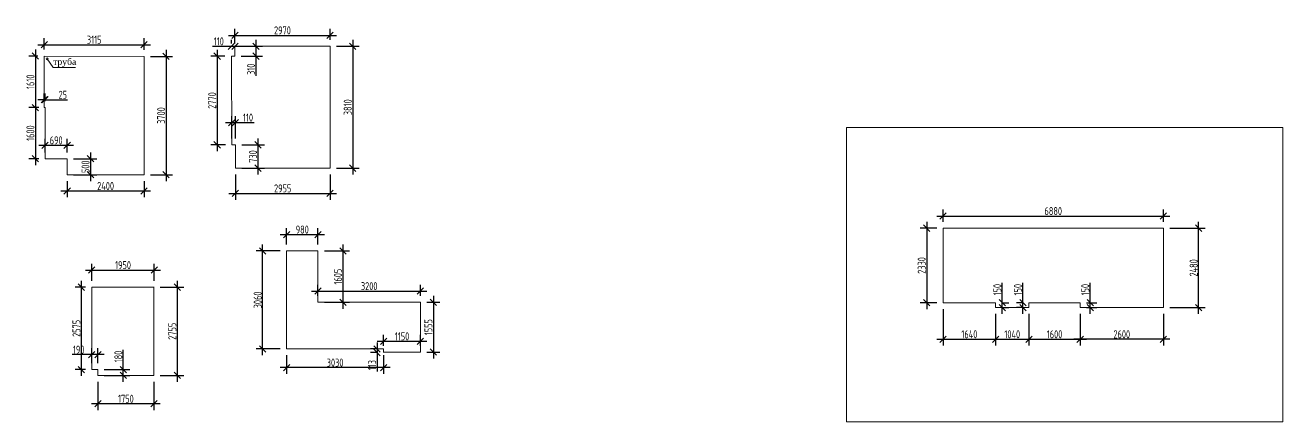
# Model space of a CAD drawing. Header units: millimetres. Extents: x -25829 to 786358, y -64851 to 691780.
# Drawn here: x 747082 to 786358, y -34335 to -21939 of the extents above; entities that cross this region are included whole.
import ezdxf

# ---------------------------------------------------------------- set-up
doc = ezdxf.new("R2010")
doc.units = ezdxf.units.MM
doc.header["$LTSCALE"] = 100
doc.header["$MEASUREMENT"] = 0
doc.layers.get('0').update_dxf_attribs({"lineweight": 9})
doc.layers.get('Defpoints').update_dxf_attribs({"lineweight": 9})
doc.styles.add('simp0', font='simplex.shx', dxfattribs={"width": 0.6})
doc.styles.get("Standard").update_dxf_attribs({"font": 'times.ttf'})
doc.dimstyles.new('100', dxfattribs={"dimscale": 100, "dimtxt": 2.5, "dimasz": 2, "dimexe": 2, "dimexo": 2, "dimgap": 0.3, "dimtad": 1, "dimdec": 0, "dimlfac": 1, "dimtxsty": 'simp0', "dimblk": 'OBLIQUE', "dimcen": 2, "dimdle": 2, "dimadec": 0, "dimazin": 0, "dimtfac": 1, "dimtdec": 0, "dimtmove": 0, "dimatfit": 3, "dimfxl": 1, "dimarcsym": 0})

# ---------------------------------------------------------------- blocks, each defined once
blk = doc.blocks.new('_Oblique')
at = {"color": 0, "linetype": 'ByBlock', "lineweight": -2}
blk.add_line((-0.5, -0.5), (0.5, 0.5), dxfattribs=at)
blk = doc.blocks.new('*D78')
at = {"color": 0, "lineweight": -2, "transparency": 16777216}
for p, q in [((747680, -22704), (747680, -22350)), ((750795, -22714), (750795, -22350)), ((747480, -22550), (750995, -22550))]:
    blk.add_line(p, q, dxfattribs=at)
at = {"layer": 'Defpoints', "color": 0, "lineweight": 5, "transparency": 16777216}
for p in [(750795, -22550), (747680, -22904), (750795, -22914)]:
    blk.add_point(p, dxfattribs=at)
at = {"color": 0, "lineweight": -2, "transparency": 16777216, "xscale": 200, "yscale": 200, "zscale": 200, "rotation": 180}
blk.add_blockref('_Oblique', (747680, -22550), dxfattribs=at)
at = {"color": 0, "lineweight": -2, "transparency": 16777216, "xscale": 200, "yscale": 200, "zscale": 200}
blk.add_blockref('_Oblique', (750795, -22550), dxfattribs=at)
at = {"color": 0, "lineweight": 5, "transparency": 16777216, "insert": (749238, -22395), "char_height": 250, "attachment_point": 5, "style": 'simp0'}
blk.add_mtext('3115', dxfattribs=at)
blk = doc.blocks.new('*D79')
at = {"color": 0, "lineweight": -2, "transparency": 16777216}
for p, q in [((751483, -22714), (751483, -26814)), ((750995, -22914), (751683, -22914)), ((750995, -26614), (751683, -26614))]:
    blk.add_line(p, q, dxfattribs=at)
at = {"layer": 'Defpoints', "color": 0, "lineweight": 5, "transparency": 16777216}
for p in [(750795, -22914), (750795, -26614), (751483, -26614)]:
    blk.add_point(p, dxfattribs=at)
at = {"color": 0, "lineweight": -2, "transparency": 16777216, "xscale": 200, "yscale": 200, "zscale": 200}
for p, rotation in [((751483, -22914), 90), ((751483, -26614), 270)]:
    blk.add_blockref('_Oblique', p, dxfattribs=dict(at, rotation=rotation))
at = {"color": 0, "lineweight": 5, "transparency": 16777216, "insert": (751328, -24764), "char_height": 250, "attachment_point": 5, "rotation": 90, "style": 'simp0'}
blk.add_mtext('3700', dxfattribs=at)
blk = doc.blocks.new('*D80')
at = {"color": 0, "lineweight": -2, "transparency": 16777216}
for p, q in [((747401, -22704), (747401, -24714)), ((747480, -22904), (747201, -22904)), ((747480, -24514), (747201, -24514))]:
    blk.add_line(p, q, dxfattribs=at)
at = {"layer": 'Defpoints', "color": 0, "lineweight": 5, "transparency": 16777216}
for p in [(747680, -22904), (747401, -24514), (747680, -24514)]:
    blk.add_point(p, dxfattribs=at)
at = {"color": 0, "lineweight": -2, "transparency": 16777216, "xscale": 200, "yscale": 200, "zscale": 200}
for p, rotation in [((747401, -22904), 90), ((747401, -24514), 270)]:
    blk.add_blockref('_Oblique', p, dxfattribs=dict(at, rotation=rotation))
at = {"color": 0, "lineweight": 5, "transparency": 16777216, "insert": (747246, -23709), "char_height": 250, "attachment_point": 5, "rotation": 90, "style": 'simp0'}
blk.add_mtext('1610', dxfattribs=at)
blk = doc.blocks.new('*D81')
at = {"color": 0, "lineweight": -2, "transparency": 16777216}
for p, q in [((747680, -24270), (747480, -24270)), ((747680, -24314), (747680, -24070)), ((747680, -24270), (747705, -24270)), ((747705, -24314), (747705, -24070)), ((747705, -24270), (748408, -24270))]:
    blk.add_line(p, q, dxfattribs=at)
at = {"layer": 'Defpoints', "color": 0, "lineweight": 5, "transparency": 16777216}
for p in [(747705, -24270), (747680, -24514), (747705, -24514)]:
    blk.add_point(p, dxfattribs=at)
at = {"color": 0, "lineweight": -2, "transparency": 16777216, "xscale": 200, "yscale": 200, "zscale": 200}
blk.add_blockref('_Oblique', (747680, -24270), dxfattribs=at)
at = {"color": 0, "lineweight": -2, "transparency": 16777216, "xscale": 200, "yscale": 200, "zscale": 200, "rotation": 180}
blk.add_blockref('_Oblique', (747705, -24270), dxfattribs=at)
at = {"color": 0, "lineweight": 5, "transparency": 16777216, "insert": (748257, -24115), "char_height": 250, "attachment_point": 5, "style": 'simp0'}
blk.add_mtext('25', dxfattribs=at)
blk = doc.blocks.new('*D82')
at = {"color": 0, "lineweight": -2, "transparency": 16777216}
for p, q in [((747401, -24314), (747401, -26314)), ((747505, -24514), (747201, -24514)), ((747505, -26114), (747201, -26114))]:
    blk.add_line(p, q, dxfattribs=at)
at = {"layer": 'Defpoints', "color": 0, "lineweight": 5, "transparency": 16777216}
for p in [(747705, -24514), (747401, -26114), (747705, -26114)]:
    blk.add_point(p, dxfattribs=at)
at = {"color": 0, "lineweight": -2, "transparency": 16777216, "xscale": 200, "yscale": 200, "zscale": 200}
for p, rotation in [((747401, -24514), 90), ((747401, -26114), 270)]:
    blk.add_blockref('_Oblique', p, dxfattribs=dict(at, rotation=rotation))
at = {"color": 0, "lineweight": 5, "transparency": 16777216, "insert": (747246, -25314), "char_height": 250, "attachment_point": 5, "rotation": 90, "style": 'simp0'}
blk.add_mtext('1600', dxfattribs=at)
blk = doc.blocks.new('*D83')
at = {"color": 0, "lineweight": -2, "transparency": 16777216}
for p, q in [((747705, -25914), (747705, -25493)), ((748395, -25914), (748395, -25493)), ((747505, -25693), (748595, -25693))]:
    blk.add_line(p, q, dxfattribs=at)
at = {"layer": 'Defpoints', "color": 0, "lineweight": 5, "transparency": 16777216}
for p in [(748395, -25693), (747705, -26114), (748395, -26114)]:
    blk.add_point(p, dxfattribs=at)
at = {"color": 0, "lineweight": -2, "transparency": 16777216, "xscale": 200, "yscale": 200, "zscale": 200, "rotation": 180}
blk.add_blockref('_Oblique', (747705, -25693), dxfattribs=at)
at = {"color": 0, "lineweight": -2, "transparency": 16777216, "xscale": 200, "yscale": 200, "zscale": 200}
blk.add_blockref('_Oblique', (748395, -25693), dxfattribs=at)
at = {"color": 0, "lineweight": 5, "transparency": 16777216, "insert": (748050, -25538), "char_height": 250, "attachment_point": 5, "style": 'simp0'}
blk.add_mtext('690', dxfattribs=at)
blk = doc.blocks.new('*D84')
at = {"color": 0, "lineweight": -2, "transparency": 16777216}
for p, q in [((749122, -25914), (749122, -26814)), ((748595, -26114), (749322, -26114)), ((748595, -26614), (749322, -26614))]:
    blk.add_line(p, q, dxfattribs=at)
at = {"layer": 'Defpoints', "color": 0, "lineweight": 5, "transparency": 16777216}
for p in [(748395, -26114), (748395, -26614), (749122, -26614)]:
    blk.add_point(p, dxfattribs=at)
at = {"color": 0, "lineweight": -2, "transparency": 16777216, "xscale": 200, "yscale": 200, "zscale": 200}
for p, rotation in [((749122, -26114), 90), ((749122, -26614), 270)]:
    blk.add_blockref('_Oblique', p, dxfattribs=dict(at, rotation=rotation))
at = {"color": 0, "lineweight": 5, "transparency": 16777216, "insert": (748967, -26364), "char_height": 250, "attachment_point": 5, "rotation": 90, "style": 'simp0'}
blk.add_mtext('500', dxfattribs=at)
blk = doc.blocks.new('*D85')
at = {"color": 0, "lineweight": -2, "transparency": 16777216}
for p, q in [((748395, -26814), (748395, -27318)), ((750795, -26814), (750795, -27318)), ((748195, -27118), (750995, -27118))]:
    blk.add_line(p, q, dxfattribs=at)
at = {"layer": 'Defpoints', "color": 0, "lineweight": 5, "transparency": 16777216}
for p in [(748395, -26614), (750795, -26614), (750795, -27118)]:
    blk.add_point(p, dxfattribs=at)
at = {"color": 0, "lineweight": -2, "transparency": 16777216, "xscale": 200, "yscale": 200, "zscale": 200, "rotation": 180}
blk.add_blockref('_Oblique', (748395, -27118), dxfattribs=at)
at = {"color": 0, "lineweight": -2, "transparency": 16777216, "xscale": 200, "yscale": 200, "zscale": 200}
blk.add_blockref('_Oblique', (750795, -27118), dxfattribs=at)
at = {"color": 0, "lineweight": 5, "transparency": 16777216, "insert": (749595, -26963), "char_height": 250, "attachment_point": 5, "style": 'simp0'}
blk.add_mtext('2400', dxfattribs=at)
blk = doc.blocks.new('*D86')
at = {"color": 0, "lineweight": -2, "transparency": 16777216}
for p, q in [((753078, -22709), (753078, -25879)), ((753322, -22909), (752878, -22909)), ((753337, -25679), (752878, -25679))]:
    blk.add_line(p, q, dxfattribs=at)
at = {"layer": 'Defpoints', "color": 0, "lineweight": 5, "transparency": 16777216}
for p in [(753522, -22909), (753078, -25679), (753537, -25679)]:
    blk.add_point(p, dxfattribs=at)
at = {"color": 0, "lineweight": -2, "transparency": 16777216, "xscale": 200, "yscale": 200, "zscale": 200}
for p, rotation in [((753078, -22909), 90), ((753078, -25679), 270)]:
    blk.add_blockref('_Oblique', p, dxfattribs=dict(at, rotation=rotation))
at = {"color": 0, "lineweight": 5, "transparency": 16777216, "insert": (752923, -24294), "char_height": 250, "attachment_point": 5, "rotation": 90, "style": 'simp0'}
blk.add_mtext('2770', dxfattribs=at)
blk = doc.blocks.new('*D87')
at = {"color": 0, "lineweight": -2, "transparency": 16777216}
for p, q in [((753647, -26609), (753647, -27395)), ((756602, -26609), (756602, -27395)), ((753447, -27195), (756802, -27195))]:
    blk.add_line(p, q, dxfattribs=at)
at = {"layer": 'Defpoints', "color": 0, "lineweight": 5, "transparency": 16777216}
for p in [(753647, -26409), (756602, -26409), (756602, -27195)]:
    blk.add_point(p, dxfattribs=at)
at = {"color": 0, "lineweight": -2, "transparency": 16777216, "xscale": 200, "yscale": 200, "zscale": 200, "rotation": 180}
blk.add_blockref('_Oblique', (753647, -27195), dxfattribs=at)
at = {"color": 0, "lineweight": -2, "transparency": 16777216, "xscale": 200, "yscale": 200, "zscale": 200}
blk.add_blockref('_Oblique', (756602, -27195), dxfattribs=at)
at = {"color": 0, "lineweight": 5, "transparency": 16777216, "insert": (755124, -27040), "char_height": 250, "attachment_point": 5, "style": 'simp0'}
blk.add_mtext('2955', dxfattribs=at)
blk = doc.blocks.new('*D88')
at = {"color": 0, "lineweight": -2, "transparency": 16777216}
for p, q in [((754352, -25479), (754352, -26609)), ((753847, -25679), (754552, -25679)), ((753847, -26409), (754552, -26409))]:
    blk.add_line(p, q, dxfattribs=at)
at = {"layer": 'Defpoints', "color": 0, "lineweight": 5, "transparency": 16777216}
for p in [(753647, -25679), (753647, -26409), (754352, -26409)]:
    blk.add_point(p, dxfattribs=at)
at = {"color": 0, "lineweight": -2, "transparency": 16777216, "xscale": 200, "yscale": 200, "zscale": 200}
for p, rotation in [((754352, -25679), 90), ((754352, -26409), 270)]:
    blk.add_blockref('_Oblique', p, dxfattribs=dict(at, rotation=rotation))
at = {"color": 0, "lineweight": 5, "transparency": 16777216, "insert": (754197, -26044), "char_height": 250, "attachment_point": 5, "rotation": 90, "style": 'simp0'}
blk.add_mtext('730', dxfattribs=at)
blk = doc.blocks.new('*D89')
at = {"color": 0, "lineweight": -2, "transparency": 16777216}
for p, q in [((753337, -24984), (753647, -24984)), ((753537, -25479), (753537, -24784)), ((753647, -25479), (753647, -24784)), ((753647, -24984), (754236, -24984))]:
    blk.add_line(p, q, dxfattribs=at)
at = {"layer": 'Defpoints', "color": 0, "lineweight": 5, "transparency": 16777216}
for p in [(753647, -24984), (753537, -25679), (753647, -25679)]:
    blk.add_point(p, dxfattribs=at)
at = {"color": 0, "lineweight": -2, "transparency": 16777216, "xscale": 200, "yscale": 200, "zscale": 200, "rotation": 180}
blk.add_blockref('_Oblique', (753537, -24984), dxfattribs=at)
at = {"color": 0, "lineweight": -2, "transparency": 16777216, "xscale": 200, "yscale": 200, "zscale": 200}
blk.add_blockref('_Oblique', (753647, -24984), dxfattribs=at)
at = {"color": 0, "lineweight": 5, "transparency": 16777216, "insert": (754041, -24829), "char_height": 250, "attachment_point": 5, "style": 'simp0'}
blk.add_mtext('110', dxfattribs=at)
blk = doc.blocks.new('*D90')
at = {"color": 0, "lineweight": -2, "transparency": 16777216}
for p, q in [((756802, -22599), (757510, -22599)), ((757310, -22399), (757310, -26609)), ((756802, -26409), (757510, -26409))]:
    blk.add_line(p, q, dxfattribs=at)
at = {"layer": 'Defpoints', "color": 0, "lineweight": 5, "transparency": 16777216}
for p in [(756602, -22599), (756602, -26409), (757310, -26409)]:
    blk.add_point(p, dxfattribs=at)
at = {"color": 0, "lineweight": -2, "transparency": 16777216, "xscale": 200, "yscale": 200, "zscale": 200}
for p, rotation in [((757310, -22599), 90), ((757310, -26409), 270)]:
    blk.add_blockref('_Oblique', p, dxfattribs=dict(at, rotation=rotation))
at = {"color": 0, "lineweight": 5, "transparency": 16777216, "insert": (757155, -24504), "char_height": 250, "attachment_point": 5, "rotation": 90, "style": 'simp0'}
blk.add_mtext('3810', dxfattribs=at)
blk = doc.blocks.new('*D91')
at = {"color": 0, "lineweight": -2, "transparency": 16777216}
for p, q in [((753432, -22258), (756802, -22258)), ((753632, -22399), (753632, -22058)), ((756602, -22399), (756602, -22058))]:
    blk.add_line(p, q, dxfattribs=at)
at = {"layer": 'Defpoints', "color": 0, "lineweight": 5, "transparency": 16777216}
for p in [(756602, -22258), (753632, -22599), (756602, -22599)]:
    blk.add_point(p, dxfattribs=at)
at = {"color": 0, "lineweight": -2, "transparency": 16777216, "xscale": 200, "yscale": 200, "zscale": 200, "rotation": 180}
blk.add_blockref('_Oblique', (753632, -22258), dxfattribs=at)
at = {"color": 0, "lineweight": -2, "transparency": 16777216, "xscale": 200, "yscale": 200, "zscale": 200}
blk.add_blockref('_Oblique', (756602, -22258), dxfattribs=at)
at = {"color": 0, "lineweight": 5, "transparency": 16777216, "insert": (755117, -22103), "char_height": 250, "attachment_point": 5, "style": 'simp0'}
blk.add_mtext('2970', dxfattribs=at)
blk = doc.blocks.new('*D92')
at = {"color": 0, "lineweight": -2, "transparency": 16777216}
for p, q in [((753832, -22599), (754489, -22599)), ((754289, -22399), (754289, -22909)), ((753832, -22909), (754489, -22909)), ((754289, -22909), (754289, -23526))]:
    blk.add_line(p, q, dxfattribs=at)
at = {"layer": 'Defpoints', "color": 0, "lineweight": 5, "transparency": 16777216}
for p in [(753632, -22599), (753632, -22909), (754289, -22909)]:
    blk.add_point(p, dxfattribs=at)
at = {"color": 0, "lineweight": -2, "transparency": 16777216, "xscale": 200, "yscale": 200, "zscale": 200}
for p, rotation in [((754289, -22599), 90), ((754289, -22909), 270)]:
    blk.add_blockref('_Oblique', p, dxfattribs=dict(at, rotation=rotation))
at = {"color": 0, "lineweight": 5, "transparency": 16777216, "insert": (754134, -23318), "char_height": 250, "attachment_point": 5, "rotation": 90, "style": 'simp0'}
blk.add_mtext('310', dxfattribs=at)
blk = doc.blocks.new('*D93')
at = {"color": 0, "lineweight": -2, "transparency": 16777216}
for p, q in [((753522, -22602), (752933, -22602)), ((753522, -22509), (753522, -22402)), ((753832, -22602), (753522, -22602)), ((753632, -22509), (753632, -22402))]:
    blk.add_line(p, q, dxfattribs=at)
at = {"layer": 'Defpoints', "color": 0, "lineweight": 5, "transparency": 16777216}
for p in [(753522, -22602), (753522, -22709), (753632, -22709)]:
    blk.add_point(p, dxfattribs=at)
at = {"color": 0, "lineweight": -2, "transparency": 16777216, "xscale": 200, "yscale": 200, "zscale": 200, "rotation": 180}
blk.add_blockref('_Oblique', (753522, -22602), dxfattribs=at)
at = {"color": 0, "lineweight": -2, "transparency": 16777216, "xscale": 200, "yscale": 200, "zscale": 200}
blk.add_blockref('_Oblique', (753632, -22602), dxfattribs=at)
at = {"color": 0, "lineweight": 5, "transparency": 16777216, "insert": (753128, -22447), "char_height": 250, "attachment_point": 5, "style": 'simp0'}
blk.add_mtext('110', dxfattribs=at)
blk = doc.blocks.new('*D94')
at = {"color": 0, "lineweight": -2, "transparency": 16777216}
for p, q in [((749163, -29926), (749163, -29392)), ((751113, -29926), (751113, -29392)), ((748963, -29592), (751313, -29592))]:
    blk.add_line(p, q, dxfattribs=at)
at = {"layer": 'Defpoints', "color": 0, "lineweight": 5, "transparency": 16777216}
for p in [(751113, -29592), (749163, -30126), (751113, -30126)]:
    blk.add_point(p, dxfattribs=at)
at = {"color": 0, "lineweight": -2, "transparency": 16777216, "xscale": 200, "yscale": 200, "zscale": 200, "rotation": 180}
blk.add_blockref('_Oblique', (749163, -29592), dxfattribs=at)
at = {"color": 0, "lineweight": -2, "transparency": 16777216, "xscale": 200, "yscale": 200, "zscale": 200}
blk.add_blockref('_Oblique', (751113, -29592), dxfattribs=at)
at = {"color": 0, "lineweight": 5, "transparency": 16777216, "insert": (750138, -29437), "char_height": 250, "attachment_point": 5, "style": 'simp0'}
blk.add_mtext('1950', dxfattribs=at)
blk = doc.blocks.new('*D95')
at = {"color": 0, "lineweight": -2, "transparency": 16777216}
for p, q in [((751303, -30126), (752033, -30126)), ((751833, -29926), (751833, -33081)), ((751303, -32881), (752033, -32881))]:
    blk.add_line(p, q, dxfattribs=at)
at = {"layer": 'Defpoints', "color": 0, "lineweight": 5, "transparency": 16777216}
for p in [(751103, -30126), (751103, -32881), (751833, -32881)]:
    blk.add_point(p, dxfattribs=at)
at = {"color": 0, "lineweight": -2, "transparency": 16777216, "xscale": 200, "yscale": 200, "zscale": 200}
for p, rotation in [((751833, -30126), 90), ((751833, -32881), 270)]:
    blk.add_blockref('_Oblique', p, dxfattribs=dict(at, rotation=rotation))
at = {"color": 0, "lineweight": 5, "transparency": 16777216, "insert": (751678, -31504), "char_height": 250, "attachment_point": 5, "rotation": 90, "style": 'simp0'}
blk.add_mtext('2755', dxfattribs=at)
blk = doc.blocks.new('*D96')
at = {"color": 0, "lineweight": -2, "transparency": 16777216}
for p, q in [((749353, -33081), (749353, -33967)), ((751103, -33081), (751103, -33967)), ((751303, -33767), (749153, -33767))]:
    blk.add_line(p, q, dxfattribs=at)
at = {"layer": 'Defpoints', "color": 0, "lineweight": 5, "transparency": 16777216}
for p in [(749353, -32881), (751103, -32881), (749353, -33767)]:
    blk.add_point(p, dxfattribs=at)
at = {"color": 0, "lineweight": -2, "transparency": 16777216, "xscale": 200, "yscale": 200, "zscale": 200, "rotation": 180}
blk.add_blockref('_Oblique', (749353, -33767), dxfattribs=at)
at = {"color": 0, "lineweight": -2, "transparency": 16777216, "xscale": 200, "yscale": 200, "zscale": 200}
blk.add_blockref('_Oblique', (751103, -33767), dxfattribs=at)
at = {"color": 0, "lineweight": 5, "transparency": 16777216, "insert": (750228, -33612), "char_height": 250, "attachment_point": 5, "style": 'simp0'}
blk.add_mtext('1750', dxfattribs=at)
blk = doc.blocks.new('*D97')
at = {"color": 0, "lineweight": -2, "transparency": 16777216}
for p, q in [((750147, -32701), (750147, -32084)), ((749553, -32701), (750347, -32701)), ((749553, -32881), (750347, -32881)), ((750147, -33081), (750147, -32701))]:
    blk.add_line(p, q, dxfattribs=at)
at = {"layer": 'Defpoints', "color": 0, "lineweight": 5, "transparency": 16777216}
for p in [(749353, -32701), (749353, -32881), (750147, -32701)]:
    blk.add_point(p, dxfattribs=at)
at = {"color": 0, "lineweight": -2, "transparency": 16777216, "xscale": 200, "yscale": 200, "zscale": 200}
for p, rotation in [((750147, -32701), 90), ((750147, -32881), 270)]:
    blk.add_blockref('_Oblique', p, dxfattribs=dict(at, rotation=rotation))
at = {"color": 0, "lineweight": 5, "transparency": 16777216, "insert": (749992, -32293), "char_height": 250, "attachment_point": 5, "rotation": 90, "style": 'simp0'}
blk.add_mtext('180', dxfattribs=at)
blk = doc.blocks.new('*D98')
at = {"color": 0, "lineweight": -2, "transparency": 16777216}
for p, q in [((749163, -32501), (749163, -32034)), ((749353, -32501), (749353, -32034)), ((749163, -32234), (748546, -32234)), ((749553, -32234), (749163, -32234))]:
    blk.add_line(p, q, dxfattribs=at)
at = {"layer": 'Defpoints', "color": 0, "lineweight": 5, "transparency": 16777216}
for p in [(749163, -32234), (749163, -32701), (749353, -32701)]:
    blk.add_point(p, dxfattribs=at)
at = {"color": 0, "lineweight": -2, "transparency": 16777216, "xscale": 200, "yscale": 200, "zscale": 200, "rotation": 180}
blk.add_blockref('_Oblique', (749163, -32234), dxfattribs=at)
at = {"color": 0, "lineweight": -2, "transparency": 16777216, "xscale": 200, "yscale": 200, "zscale": 200}
blk.add_blockref('_Oblique', (749353, -32234), dxfattribs=at)
at = {"color": 0, "lineweight": 5, "transparency": 16777216, "insert": (748754, -32079), "char_height": 250, "attachment_point": 5, "style": 'simp0'}
blk.add_mtext('190', dxfattribs=at)
blk = doc.blocks.new('*D99')
at = {"color": 0, "lineweight": -2, "transparency": 16777216}
for p, q in [((748963, -30126), (748639, -30126)), ((748839, -32901), (748839, -29926)), ((748963, -32701), (748639, -32701))]:
    blk.add_line(p, q, dxfattribs=at)
at = {"layer": 'Defpoints', "color": 0, "lineweight": 5, "transparency": 16777216}
for p in [(748839, -30126), (749163, -30126), (749163, -32701)]:
    blk.add_point(p, dxfattribs=at)
at = {"color": 0, "lineweight": -2, "transparency": 16777216, "xscale": 200, "yscale": 200, "zscale": 200}
for p, rotation in [((748839, -30126), 90), ((748839, -32701), 270)]:
    blk.add_blockref('_Oblique', p, dxfattribs=dict(at, rotation=rotation))
at = {"color": 0, "lineweight": 5, "transparency": 16777216, "insert": (748684, -31414), "char_height": 250, "attachment_point": 5, "rotation": 90, "style": 'simp0'}
blk.add_mtext('2575', dxfattribs=at)
blk = doc.blocks.new('*D100')
at = {"color": 0, "lineweight": -2, "transparency": 16777216}
for p, q in [((755046, -28995), (754299, -28995)), ((754499, -32255), (754499, -28795)), ((755046, -32055), (754299, -32055))]:
    blk.add_line(p, q, dxfattribs=at)
at = {"layer": 'Defpoints', "color": 0, "lineweight": 5, "transparency": 16777216}
for p in [(754499, -28995), (755246, -28995), (755246, -32055)]:
    blk.add_point(p, dxfattribs=at)
at = {"color": 0, "lineweight": -2, "transparency": 16777216, "xscale": 200, "yscale": 200, "zscale": 200}
for p, rotation in [((754499, -28995), 90), ((754499, -32055), 270)]:
    blk.add_blockref('_Oblique', p, dxfattribs=dict(at, rotation=rotation))
at = {"color": 0, "lineweight": 5, "transparency": 16777216, "insert": (754344, -30525), "char_height": 250, "attachment_point": 5, "rotation": 90, "style": 'simp0'}
blk.add_mtext('3060', dxfattribs=at)
blk = doc.blocks.new('*D101')
at = {"color": 0, "lineweight": -2, "transparency": 16777216}
for p, q in [((755046, -28482), (756426, -28482)), ((755246, -28795), (755246, -28282)), ((756226, -28795), (756226, -28282))]:
    blk.add_line(p, q, dxfattribs=at)
at = {"layer": 'Defpoints', "color": 0, "lineweight": 5, "transparency": 16777216}
for p in [(756226, -28482), (755246, -28995), (756226, -28995)]:
    blk.add_point(p, dxfattribs=at)
at = {"color": 0, "lineweight": -2, "transparency": 16777216, "xscale": 200, "yscale": 200, "zscale": 200, "rotation": 180}
blk.add_blockref('_Oblique', (755246, -28482), dxfattribs=at)
at = {"color": 0, "lineweight": -2, "transparency": 16777216, "xscale": 200, "yscale": 200, "zscale": 200}
blk.add_blockref('_Oblique', (756226, -28482), dxfattribs=at)
at = {"color": 0, "lineweight": 5, "transparency": 16777216, "insert": (755736, -28327), "char_height": 250, "attachment_point": 5, "style": 'simp0'}
blk.add_mtext('980', dxfattribs=at)
blk = doc.blocks.new('*D102')
at = {"color": 0, "lineweight": -2, "transparency": 16777216}
for p, q in [((756426, -28995), (757206, -28995)), ((757006, -28795), (757006, -30800)), ((756426, -30600), (757206, -30600))]:
    blk.add_line(p, q, dxfattribs=at)
at = {"layer": 'Defpoints', "color": 0, "lineweight": 5, "transparency": 16777216}
for p in [(756226, -28995), (756226, -30600), (757006, -30600)]:
    blk.add_point(p, dxfattribs=at)
at = {"color": 0, "lineweight": -2, "transparency": 16777216, "xscale": 200, "yscale": 200, "zscale": 200}
for p, rotation in [((757006, -28995), 90), ((757006, -30600), 270)]:
    blk.add_blockref('_Oblique', p, dxfattribs=dict(at, rotation=rotation))
at = {"color": 0, "lineweight": 5, "transparency": 16777216, "insert": (756851, -29797), "char_height": 250, "attachment_point": 5, "rotation": 90, "style": 'simp0'}
blk.add_mtext('1605', dxfattribs=at)
blk = doc.blocks.new('*D103')
at = {"color": 0, "lineweight": -2, "transparency": 16777216}
for p, q in [((756226, -30400), (756226, -30049)), ((759426, -30400), (759426, -30049)), ((756026, -30249), (759626, -30249))]:
    blk.add_line(p, q, dxfattribs=at)
at = {"layer": 'Defpoints', "color": 0, "lineweight": 5, "transparency": 16777216}
for p in [(756226, -30600), (759426, -30249), (759426, -30600)]:
    blk.add_point(p, dxfattribs=at)
at = {"color": 0, "lineweight": -2, "transparency": 16777216, "xscale": 200, "yscale": 200, "zscale": 200, "rotation": 180}
blk.add_blockref('_Oblique', (756226, -30249), dxfattribs=at)
at = {"color": 0, "lineweight": -2, "transparency": 16777216, "xscale": 200, "yscale": 200, "zscale": 200}
blk.add_blockref('_Oblique', (759426, -30249), dxfattribs=at)
at = {"color": 0, "lineweight": 5, "transparency": 16777216, "insert": (757826, -30094), "char_height": 250, "attachment_point": 5, "style": 'simp0'}
blk.add_mtext('3200', dxfattribs=at)
blk = doc.blocks.new('*D104')
at = {"color": 0, "lineweight": -2, "transparency": 16777216}
for p, q in [((759626, -30600), (760030, -30600)), ((759830, -30400), (759830, -32355)), ((759626, -32155), (760030, -32155))]:
    blk.add_line(p, q, dxfattribs=at)
at = {"layer": 'Defpoints', "color": 0, "lineweight": 5, "transparency": 16777216}
for p in [(759426, -30600), (759426, -32155), (759830, -32155)]:
    blk.add_point(p, dxfattribs=at)
at = {"color": 0, "lineweight": -2, "transparency": 16777216, "xscale": 200, "yscale": 200, "zscale": 200}
for p, rotation in [((759830, -30600), 90), ((759830, -32155), 270)]:
    blk.add_blockref('_Oblique', p, dxfattribs=dict(at, rotation=rotation))
at = {"color": 0, "lineweight": 5, "transparency": 16777216, "insert": (759675, -31377), "char_height": 250, "attachment_point": 5, "rotation": 90, "style": 'simp0'}
blk.add_mtext('1555', dxfattribs=at)
blk = doc.blocks.new('*D105')
at = {"color": 0, "lineweight": -2, "transparency": 16777216}
for p, q in [((758276, -31955), (758276, -31618)), ((759426, -31955), (759426, -31618)), ((758076, -31818), (759626, -31818))]:
    blk.add_line(p, q, dxfattribs=at)
at = {"layer": 'Defpoints', "color": 0, "lineweight": 5, "transparency": 16777216}
for p in [(758276, -32155), (759426, -31818), (759426, -32155)]:
    blk.add_point(p, dxfattribs=at)
at = {"color": 0, "lineweight": -2, "transparency": 16777216, "xscale": 200, "yscale": 200, "zscale": 200, "rotation": 180}
blk.add_blockref('_Oblique', (758276, -31818), dxfattribs=at)
at = {"color": 0, "lineweight": -2, "transparency": 16777216, "xscale": 200, "yscale": 200, "zscale": 200}
blk.add_blockref('_Oblique', (759426, -31818), dxfattribs=at)
at = {"color": 0, "lineweight": 5, "transparency": 16777216, "insert": (758851, -31663), "char_height": 250, "attachment_point": 5, "style": 'simp0'}
blk.add_mtext('1150', dxfattribs=at)
blk = doc.blocks.new('*D106')
at = {"color": 0, "lineweight": -2, "transparency": 16777216}
for p, q in [((758076, -32055), (757871, -32055)), ((758076, -32168), (757871, -32168)), ((758071, -31855), (758071, -32168)), ((758071, -32168), (758071, -32756))]:
    blk.add_line(p, q, dxfattribs=at)
at = {"layer": 'Defpoints', "color": 0, "lineweight": 5, "transparency": 16777216}
for p in [(758071, -32168), (758276, -32055), (758276, -32168)]:
    blk.add_point(p, dxfattribs=at)
at = {"color": 0, "lineweight": -2, "transparency": 16777216, "xscale": 200, "yscale": 200, "zscale": 200}
for p, rotation in [((758071, -32055), 90), ((758071, -32168), 270)]:
    blk.add_blockref('_Oblique', p, dxfattribs=dict(at, rotation=rotation))
at = {"color": 0, "lineweight": 5, "transparency": 16777216, "insert": (757916, -32562), "char_height": 250, "attachment_point": 5, "rotation": 90, "style": 'simp0'}
blk.add_mtext('113', dxfattribs=at)
blk = doc.blocks.new('*D107')
at = {"color": 0, "lineweight": -2, "transparency": 16777216}
for p, q in [((755246, -32255), (755246, -32839)), ((758276, -32255), (758276, -32839)), ((758476, -32639), (755046, -32639))]:
    blk.add_line(p, q, dxfattribs=at)
at = {"layer": 'Defpoints', "color": 0, "lineweight": 5, "transparency": 16777216}
for p in [(755246, -32055), (758276, -32055), (755246, -32639)]:
    blk.add_point(p, dxfattribs=at)
at = {"color": 0, "lineweight": -2, "transparency": 16777216, "xscale": 200, "yscale": 200, "zscale": 200, "rotation": 180}
blk.add_blockref('_Oblique', (755246, -32639), dxfattribs=at)
at = {"color": 0, "lineweight": -2, "transparency": 16777216, "xscale": 200, "yscale": 200, "zscale": 200}
blk.add_blockref('_Oblique', (758276, -32639), dxfattribs=at)
at = {"color": 0, "lineweight": 5, "transparency": 16777216, "insert": (756761, -32484), "char_height": 250, "attachment_point": 5, "style": 'simp0'}
blk.add_mtext('3030', dxfattribs=at)
blk = doc.blocks.new('*D109')
at = {"color": 0, "lineweight": -2, "transparency": 16777216}
for p, q in [((775748, -30813), (775748, -31953)), ((777388, -30963), (777388, -31953)), ((775548, -31753), (777588, -31753))]:
    blk.add_line(p, q, dxfattribs=at)
at = {"layer": 'Defpoints', "color": 0, "lineweight": 5, "transparency": 16777216}
for p in [(775748, -30613), (777388, -30763), (777388, -31753)]:
    blk.add_point(p, dxfattribs=at)
at = {"color": 0, "lineweight": -2, "transparency": 16777216, "xscale": 200, "yscale": 200, "zscale": 200, "rotation": 180}
blk.add_blockref('_Oblique', (775748, -31753), dxfattribs=at)
at = {"color": 0, "lineweight": -2, "transparency": 16777216, "xscale": 200, "yscale": 200, "zscale": 200}
blk.add_blockref('_Oblique', (777388, -31753), dxfattribs=at)
at = {"color": 0, "lineweight": 5, "transparency": 16777216, "insert": (776568, -31598), "char_height": 250, "attachment_point": 5, "style": 'simp0'}
blk.add_mtext('1640', dxfattribs=at)
blk = doc.blocks.new('*D110')
at = {"color": 0, "lineweight": -2, "transparency": 16777216}
for p, q in [((777388, -30963), (777388, -31953)), ((778428, -30963), (778428, -31953)), ((777188, -31753), (778628, -31753))]:
    blk.add_line(p, q, dxfattribs=at)
at = {"layer": 'Defpoints', "color": 0, "lineweight": 5, "transparency": 16777216}
for p in [(777388, -30763), (778428, -30763), (778428, -31753)]:
    blk.add_point(p, dxfattribs=at)
at = {"color": 0, "lineweight": -2, "transparency": 16777216, "xscale": 200, "yscale": 200, "zscale": 200, "rotation": 180}
blk.add_blockref('_Oblique', (777388, -31753), dxfattribs=at)
at = {"color": 0, "lineweight": -2, "transparency": 16777216, "xscale": 200, "yscale": 200, "zscale": 200}
blk.add_blockref('_Oblique', (778428, -31753), dxfattribs=at)
at = {"color": 0, "lineweight": 5, "transparency": 16777216, "insert": (777908, -31598), "char_height": 250, "attachment_point": 5, "style": 'simp0'}
blk.add_mtext('1040', dxfattribs=at)
blk = doc.blocks.new('*D111')
at = {"color": 0, "lineweight": -2, "transparency": 16777216}
for p, q in [((778428, -30963), (778428, -31953)), ((780028, -30963), (780028, -31953)), ((778228, -31753), (780228, -31753))]:
    blk.add_line(p, q, dxfattribs=at)
at = {"layer": 'Defpoints', "color": 0, "lineweight": 5, "transparency": 16777216}
for p in [(778428, -30763), (780028, -30763), (780028, -31753)]:
    blk.add_point(p, dxfattribs=at)
at = {"color": 0, "lineweight": -2, "transparency": 16777216, "xscale": 200, "yscale": 200, "zscale": 200, "rotation": 180}
blk.add_blockref('_Oblique', (778428, -31753), dxfattribs=at)
at = {"color": 0, "lineweight": -2, "transparency": 16777216, "xscale": 200, "yscale": 200, "zscale": 200}
blk.add_blockref('_Oblique', (780028, -31753), dxfattribs=at)
at = {"color": 0, "lineweight": 5, "transparency": 16777216, "insert": (779228, -31598), "char_height": 250, "attachment_point": 5, "style": 'simp0'}
blk.add_mtext('1600', dxfattribs=at)
blk = doc.blocks.new('*D112')
at = {"color": 0, "lineweight": -2, "transparency": 16777216}
for p, q in [((780028, -30963), (780028, -31953)), ((782628, -30963), (782628, -31953)), ((782828, -31753), (779828, -31753))]:
    blk.add_line(p, q, dxfattribs=at)
at = {"layer": 'Defpoints', "color": 0, "lineweight": 5, "transparency": 16777216}
for p in [(780028, -30763), (782628, -30763), (780028, -31753)]:
    blk.add_point(p, dxfattribs=at)
at = {"color": 0, "lineweight": -2, "transparency": 16777216, "xscale": 200, "yscale": 200, "zscale": 200, "rotation": 180}
blk.add_blockref('_Oblique', (780028, -31753), dxfattribs=at)
at = {"color": 0, "lineweight": -2, "transparency": 16777216, "xscale": 200, "yscale": 200, "zscale": 200}
blk.add_blockref('_Oblique', (782628, -31753), dxfattribs=at)
at = {"color": 0, "lineweight": 5, "transparency": 16777216, "insert": (781328, -31598), "char_height": 250, "attachment_point": 5, "style": 'simp0'}
blk.add_mtext('2600', dxfattribs=at)
blk = doc.blocks.new('*D113')
at = {"color": 0, "lineweight": -2, "transparency": 16777216}
for p, q in [((783728, -30963), (783728, -28083)), ((782828, -28283), (783928, -28283)), ((782828, -30763), (783928, -30763))]:
    blk.add_line(p, q, dxfattribs=at)
at = {"layer": 'Defpoints', "color": 0, "lineweight": 5, "transparency": 16777216}
for p in [(782628, -28283), (783728, -28283), (782628, -30763)]:
    blk.add_point(p, dxfattribs=at)
at = {"color": 0, "lineweight": -2, "transparency": 16777216, "xscale": 200, "yscale": 200, "zscale": 200}
for p, rotation in [((783728, -28283), 90), ((783728, -30763), 270)]:
    blk.add_blockref('_Oblique', p, dxfattribs=dict(at, rotation=rotation))
at = {"color": 0, "lineweight": 5, "transparency": 16777216, "insert": (783573, -29523), "char_height": 250, "attachment_point": 5, "rotation": 90, "style": 'simp0'}
blk.add_mtext('2480', dxfattribs=at)
blk = doc.blocks.new('*D114')
at = {"color": 0, "lineweight": -2, "transparency": 16777216}
for p, q in [((775748, -28083), (775748, -27704)), ((782628, -28083), (782628, -27704)), ((775548, -27904), (782828, -27904))]:
    blk.add_line(p, q, dxfattribs=at)
at = {"layer": 'Defpoints', "color": 0, "lineweight": 5, "transparency": 16777216}
for p in [(782628, -27904), (775748, -28283), (782628, -28283)]:
    blk.add_point(p, dxfattribs=at)
at = {"color": 0, "lineweight": -2, "transparency": 16777216, "xscale": 200, "yscale": 200, "zscale": 200, "rotation": 180}
blk.add_blockref('_Oblique', (775748, -27904), dxfattribs=at)
at = {"color": 0, "lineweight": -2, "transparency": 16777216, "xscale": 200, "yscale": 200, "zscale": 200}
blk.add_blockref('_Oblique', (782628, -27904), dxfattribs=at)
at = {"color": 0, "lineweight": 5, "transparency": 16777216, "insert": (779188, -27749), "char_height": 250, "attachment_point": 5, "style": 'simp0'}
blk.add_mtext('6880', dxfattribs=at)
blk = doc.blocks.new('*D115')
at = {"color": 0, "lineweight": -2, "transparency": 16777216}
for p, q in [((775236, -28083), (775236, -30813)), ((775548, -28283), (775036, -28283)), ((775548, -30613), (775036, -30613))]:
    blk.add_line(p, q, dxfattribs=at)
at = {"layer": 'Defpoints', "color": 0, "lineweight": 5, "transparency": 16777216}
for p in [(775748, -28283), (775236, -30613), (775748, -30613)]:
    blk.add_point(p, dxfattribs=at)
at = {"color": 0, "lineweight": -2, "transparency": 16777216, "xscale": 200, "yscale": 200, "zscale": 200}
for p, rotation in [((775236, -28283), 90), ((775236, -30613), 270)]:
    blk.add_blockref('_Oblique', p, dxfattribs=dict(at, rotation=rotation))
at = {"color": 0, "lineweight": 5, "transparency": 16777216, "insert": (775081, -29448), "char_height": 250, "attachment_point": 5, "rotation": 90, "style": 'simp0'}
blk.add_mtext('2330', dxfattribs=at)
blk = doc.blocks.new('*D116')
at = {"color": 0, "lineweight": -2, "transparency": 16777216}
for p, q in [((780344, -30613), (780344, -29995)), ((780228, -30613), (780544, -30613)), ((780344, -30963), (780344, -30613)), ((780228, -30763), (780544, -30763))]:
    blk.add_line(p, q, dxfattribs=at)
at = {"layer": 'Defpoints', "color": 0, "lineweight": 5, "transparency": 16777216}
for p in [(780028, -30613), (780344, -30613), (780028, -30763)]:
    blk.add_point(p, dxfattribs=at)
at = {"color": 0, "lineweight": -2, "transparency": 16777216, "xscale": 200, "yscale": 200, "zscale": 200}
for p, rotation in [((780344, -30613), 90), ((780344, -30763), 270)]:
    blk.add_blockref('_Oblique', p, dxfattribs=dict(at, rotation=rotation))
at = {"color": 0, "lineweight": 5, "transparency": 16777216, "insert": (780189, -30204), "char_height": 250, "attachment_point": 5, "rotation": 90, "style": 'simp0'}
blk.add_mtext('150', dxfattribs=at)
blk = doc.blocks.new('*D117')
at = {"color": 0, "lineweight": -2, "transparency": 16777216}
for p, q in [((777598, -30613), (777598, -29995)), ((777588, -30613), (777798, -30613)), ((777598, -30963), (777598, -30613)), ((777588, -30763), (777798, -30763))]:
    blk.add_line(p, q, dxfattribs=at)
at = {"layer": 'Defpoints', "color": 0, "lineweight": 5, "transparency": 16777216}
for p in [(777388, -30613), (777598, -30613), (777388, -30763)]:
    blk.add_point(p, dxfattribs=at)
at = {"color": 0, "lineweight": -2, "transparency": 16777216, "xscale": 200, "yscale": 200, "zscale": 200}
for p, rotation in [((777598, -30613), 90), ((777598, -30763), 270)]:
    blk.add_blockref('_Oblique', p, dxfattribs=dict(at, rotation=rotation))
at = {"color": 0, "lineweight": 5, "transparency": 16777216, "insert": (777443, -30204), "char_height": 250, "attachment_point": 5, "rotation": 90, "style": 'simp0'}
blk.add_mtext('150', dxfattribs=at)
blk = doc.blocks.new('*D118')
at = {"color": 0, "lineweight": -2, "transparency": 16777216}
for p, q in [((778240, -30613), (778240, -29995)), ((778228, -30613), (778040, -30613)), ((778240, -30963), (778240, -30613)), ((778228, -30763), (778040, -30763))]:
    blk.add_line(p, q, dxfattribs=at)
at = {"layer": 'Defpoints', "color": 0, "lineweight": 5, "transparency": 16777216}
for p in [(778240, -30613), (778428, -30613), (778428, -30763)]:
    blk.add_point(p, dxfattribs=at)
at = {"color": 0, "lineweight": -2, "transparency": 16777216, "xscale": 200, "yscale": 200, "zscale": 200}
for p, rotation in [((778240, -30613), 90), ((778240, -30763), 270)]:
    blk.add_blockref('_Oblique', p, dxfattribs=dict(at, rotation=rotation))
at = {"color": 0, "lineweight": 5, "transparency": 16777216, "insert": (778085, -30204), "char_height": 250, "attachment_point": 5, "rotation": 90, "style": 'simp0'}
blk.add_mtext('150', dxfattribs=at)

msp = doc.modelspace()

# ---------------------------------------------------------------- linework, layer by layer
at = {"lineweight": 5}
for p, q in [((756602, -22599.1), (753632, -22599.1)), ((753632, -22599.1), (753632, -22909.1)), ((756602, -26409.1), (756602, -22599.1)), ((747680.3, -22904.1), (747680.3, -24514.1)), ((750795.3, -22914.1), (747680.3, -22904.1)), ((747770.3, -22994.1), (747957.3, -23265.2)), ((750795.3, -26614.1), (750795.3, -22914.1)), ((753522, -22909.1), (753537, -25679.1)), ((753632, -22909.1), (753522, -22909.1)), ((747957.3, -23265.2), (748657.6, -23265.2)), ((747680.3, -24514.1), (747705.3, -24514.1)), ((747705.3, -24514.1), (747705.3, -26114.1)), ((753537, -25679.1), (753647, -25679.1)), ((753647, -25679.1), (753647, -26409.1)), ((747705.3, -26114.1), (748395.3, -26114.1)), ((748395.3, -26114.1), (748395.3, -26614.1)), ((748395.3, -26614.1), (750795.3, -26614.1)), ((753647, -26409.1), (756602, -26409.1)), ((782628.4, -28282.6), (775748.4, -28282.6)), ((775748.4, -28282.6), (775748.4, -30612.6)), ((782628.4, -30762.6), (782628.4, -28282.6)), ((755246.2, -32054.6), (755246.2, -28994.6)), ((755246.2, -28994.6), (756226.2, -28994.6)), ((756226.2, -28994.6), (756226.2, -30599.6)), ((749162.7, -32701.2), (749162.7, -30126.2)), ((749162.7, -30126.2), (751112.7, -30126.2)), ((751102.7, -30126.2), (751102.7, -32881.2)), ((756226.2, -30599.6), (759426.2, -30599.6)), ((759426.2, -30599.6), (759426.2, -32154.6)), ((775748.4, -30612.6), (777388.4, -30612.6)), ((777388.4, -30612.6), (777388.4, -30762.6)), ((778428.4, -30762.6), (778428.4, -30612.6)), ((778428.4, -30612.6), (780028.4, -30612.6)), ((780028.4, -30762.6), (780028.4, -30612.6)), ((777388.4, -30762.6), (778428.4, -30762.6)), ((782628.4, -30762.6), (780028.4, -30762.6)), ((755246.2, -32054.6), (758276.2, -32054.6)), ((758276.2, -32054.6), (758276.2, -32167.6)), ((759426.2, -32154.6), (758276.2, -32154.6)), ((749352.7, -32701.2), (749162.7, -32701.2)), ((749352.7, -32881.2), (749352.7, -32701.2)), ((751102.7, -32881.2), (749352.7, -32881.2))]:
    msp.add_line(p, q, dxfattribs=at)
msp.add_lwpolyline([(772734, -25132.5), (786358.1, -25132.5), (786358.1, -34334.6), (772734, -34334.6)], close=True, dxfattribs=at)
msp.add_circle((747770.3, -22994.1), 30, dxfattribs=at)

# ---------------------------------------------------------------- texts
msp.add_text('труба', height=200, dxfattribs=at).set_placement((747957.3, -23181.1))

# ---------------------------------------------------------------- dimensions: what is measured, and where the dimension line sits
for base, p1, p2, picture, middle in [((756602, -22258.3), (753632, -22599.1), (756602, -22599.1), '*D91', (755117, -22103.3)), ((750795.3, -22550.2), (747680.3, -22904.1), (750795.3, -22914.1), '*D78', (749237.8, -22395.2)), ((753522, -22601.5), (753632, -22709.1), (753522, -22709.1), '*D93', (753127.7, -22446.5)), ((747705.3, -24269.8), (747680.3, -24514.1), (747705.3, -24514.1), '*D81', (748256.7, -24114.8)), ((753647, -24984.3), (753537, -25679.1), (753647, -25679.1), '*D89', (754041.2, -24829.3)), ((748395.3, -25693.4), (747705.3, -26114.1), (748395.3, -26114.1), '*D83', (748050.3, -25538.4)), ((750795.3, -27118.2), (748395.3, -26614.1), (750795.3, -26614.1), '*D85', (749595.3, -26963.2)), ((756602, -27195), (753647, -26409.1), (756602, -26409.1), '*D87', (755124.5, -27040)), ((782628.4, -27904.3), (775748.4, -28282.6), (782628.4, -28282.6), '*D114', (779188.4, -27749.3)), ((756226.2, -28481.9), (755246.2, -28994.6), (756226.2, -28994.6), '*D101', (755736.2, -28326.9)), ((751112.7, -29592.5), (749162.7, -30126.2), (751112.7, -30126.2), '*D94', (750137.7, -29437.5)), ((759426.2, -30248.5), (756226.2, -30599.6), (759426.2, -30599.6), '*D103', (757826.2, -30093.5)), ((777388.4, -31753.1), (775748.4, -30612.6), (777388.4, -30762.6), '*D109', (776568.4, -31598.1)), ((778428.4, -31753.1), (777388.4, -30762.6), (778428.4, -30762.6), '*D110', (777908.4, -31598.1)), ((780028.4, -31753.1), (778428.4, -30762.6), (780028.4, -30762.6), '*D111', (779228.4, -31598.1)), ((780028.4, -31753.1), (782628.4, -30762.6), (780028.4, -30762.6), '*D112', (781328.4, -31598.1)), ((759426.2, -31817.8), (758276.2, -32154.6), (759426.2, -32154.6), '*D105', (758851.2, -31662.8)), ((749162.7, -32234.1), (749352.7, -32701.2), (749162.7, -32701.2), '*D98', (748754.1, -32079.1)), ((755246.2, -32638.7), (758276.2, -32054.6), (755246.2, -32054.6), '*D107', (756761.2, -32483.7)), ((749352.7, -33766.5), (751102.7, -32881.2), (749352.7, -32881.2), '*D96', (750227.7, -33611.5))]:
    dim = msp.add_linear_dim(base=base, p1=p1, p2=p2, dimstyle='100', dxfattribs=at)
    dim.commit()
    dim.dimension.update_dxf_attribs({"geometry": picture, "text_midpoint": middle})
for base, p1, p2, picture, middle in [((747400.9, -24514.1), (747680.3, -22904.1), (747680.3, -24514.1), '*D80', (747245.9, -23709.1)), ((753078.4, -25679.1), (753522, -22909.1), (753537, -25679.1), '*D86', (752923.4, -24294.1)), ((754288.8, -22909.1), (753632, -22599.1), (753632, -22909.1), '*D92', (754133.8, -23317.7)), ((757310.1, -26409.1), (756602, -22599.1), (756602, -26409.1), '*D90', (757155.1, -24504.1)), ((747400.9, -26114.1), (747705.3, -24514.1), (747705.3, -26114.1), '*D82', (747245.9, -25314.1)), ((754352, -26409.1), (753647, -25679.1), (753647, -26409.1), '*D88', (754197, -26044.1)), ((749121.7, -26614.1), (748395.3, -26114.1), (748395.3, -26614.1), '*D84', (748966.7, -26364.1)), ((775235.8, -30612.6), (775748.4, -28282.6), (775748.4, -30612.6), '*D115', (775080.8, -29447.6)), ((783727.7, -28282.6), (782628.4, -30762.6), (782628.4, -28282.6), '*D113', (783572.7, -29522.6)), ((754499.3, -28994.6), (755246.2, -32054.6), (755246.2, -28994.6), '*D100', (754344.3, -30524.6)), ((757006.3, -30599.6), (756226.2, -28994.6), (756226.2, -30599.6), '*D102', (756851.3, -29797.1)), ((748838.8, -30126.2), (749162.7, -32701.2), (749162.7, -30126.2), '*D99', (748683.8, -31413.7)), ((751832.6, -32881.2), (751102.7, -30126.2), (751102.7, -32881.2), '*D95', (751677.6, -31503.7)), ((777598, -30612.6), (777388.4, -30762.6), (777388.4, -30612.6), '*D117', (777443, -30204.1)), ((778239.6, -30612.6), (778428.4, -30762.6), (778428.4, -30612.6), '*D118', (778084.6, -30204.1)), ((780344.3, -30612.6), (780028.4, -30762.6), (780028.4, -30612.6), '*D116', (780189.3, -30204.1)), ((759830, -32154.6), (759426.2, -30599.6), (759426.2, -32154.6), '*D104', (759675, -31377.1)), ((750147.3, -32701.2), (749352.7, -32881.2), (749352.7, -32701.2), '*D97', (749992.3, -32292.6)), ((758070.9, -32167.6), (758276.2, -32054.6), (758276.2, -32167.6), '*D106', (757915.9, -32561.8))]:
    dim = msp.add_linear_dim(base=base, p1=p1, p2=p2, angle=90, dimstyle='100', dxfattribs=at)
    dim.commit()
    dim.dimension.update_dxf_attribs({"geometry": picture, "text_midpoint": middle})
dim = msp.add_linear_dim(base=(751482.7, -26614.1), p1=(750795.3, -22914.1), p2=(750795.3, -26614.1), angle=90, dimstyle='100', dxfattribs=at)
dim.commit()
dim.dimension.update_dxf_attribs({"geometry": '*D79', "text_midpoint": (751482.7, -24764.1), "dimtype": 160})

doc.saveas('drawing.dxf')
